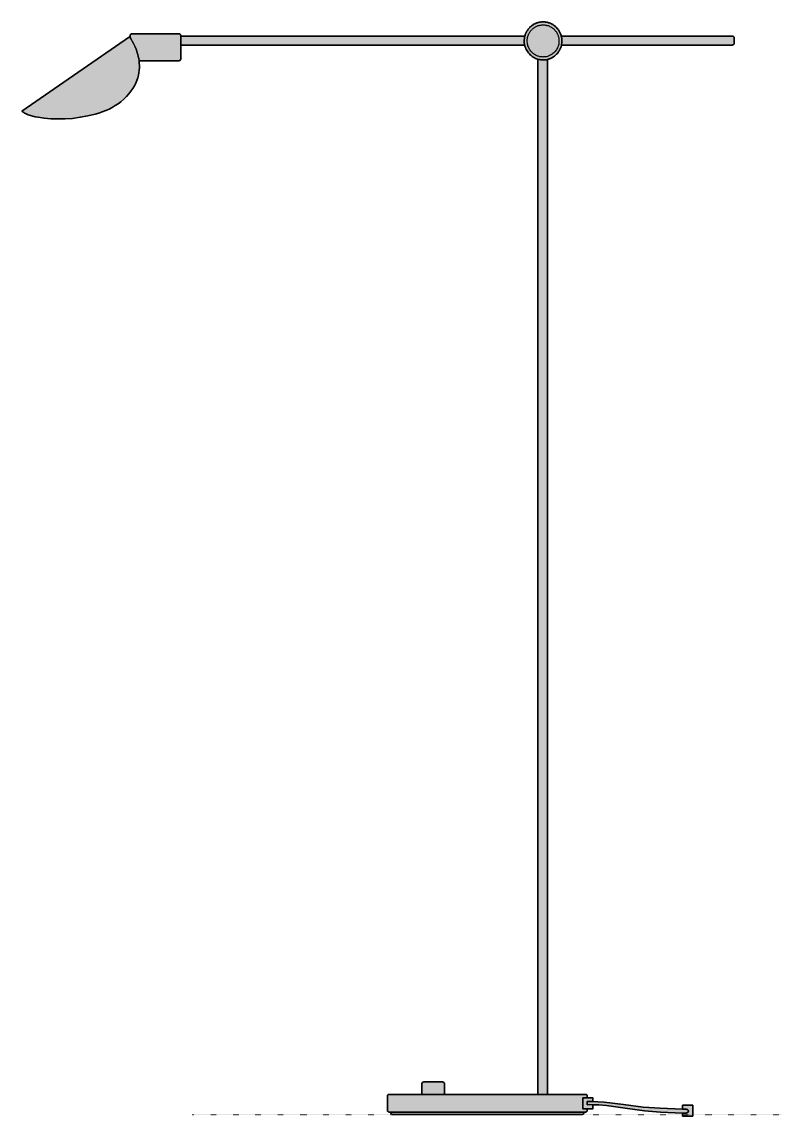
# Model space of a CAD drawing. Header units: millimetres. Extents: x 0 to 2227, y -2 to 1183.
# Drawn here: x 968 to 1792, y -2 to 1183 of the extents above; entities that cross this region are included whole.
import ezdxf

# ---------------------------------------------------------------- set-up
doc = ezdxf.new("R2010")
doc.units = ezdxf.units.MM
doc.linetypes.add('Dots', pattern=[1, 0, -1])
doc.layers.add('Blocks', color=7, linetype='Continuous')
doc.layers.add('Blocks$Fill', color=7, linetype='Continuous', true_color=0xffffff)
for name, color, linetype, lineweight, true_color in [('Blocks$Inner', 7, 'Continuous', 25, 0x007f00), ('Blocks$Outline', 7, 'Continuous', 35, 0xff3f3f), ('Groud', 7, 'Dots', 25, 0x243775)]:
    doc.layers.add(name, color=color, linetype=linetype, lineweight=lineweight, true_color=true_color)

# ---------------------------------------------------------------- blocks, each defined once
blk = doc.blocks.new('MS011 Floor Lamp Side')
at = {"layer": 'Blocks$Fill'}
blk.add_hatch(color=256, dxfattribs=at).paths.add_polyline_path([(530.9, 1.4), (530.9, -1.9), (541.9, -1.9), (541.9, 9.9), (530.9, 9.9), (530.9, 5.7), (506.8, 6.6), (488.2, 8), (466.8, 10.6), (446, 13.1), (439, 13.7), (433.8, 13.9), (433.8, 17.8), (427.7, 17.8), (427.7, 19.7), (427.7, 19.8), (427.7, 19.8), (427.7, 19.9), (427.7, 20), (427.7, 20), (427.7, 20), (427.7, 20), (427.7, 20), (427.7, 20.1), (427.7, 20.1), (427.7, 20.1), (427.7, 20.1), (427.7, 20.1), (427.7, 20.2), (427.6, 20.3), (427.6, 20.3), (427.6, 20.3), (427.6, 20.3), (427.6, 20.3), (427.6, 20.3), (427.6, 20.3), (427.6, 20.3), (427.6, 20.3), (427.6, 20.3), (427.6, 20.3), (427.6, 20.3), (427.6, 20.3), (427.6, 20.3), (427.6, 20.3), (427.6, 20.3), (427.6, 20.3), (427.6, 20.3), (427.6, 20.4), (427.6, 20.4), (427.6, 20.4), (427.6, 20.4), (427.6, 20.4), (427.6, 20.4), (427.6, 20.4), (427.6, 20.4), (427.6, 20.4), (427.6, 20.4), (427.6, 20.4), (427.6, 20.4), (427.6, 20.4), (427.6, 20.4), (427.6, 20.4), (427.6, 20.4), (427.6, 20.5), (427.6, 20.5), (427.6, 20.5), (427.5, 20.6), (427.5, 20.7), (427.4, 20.7), (427.4, 20.8), (427.3, 20.9), (427.3, 21), (427.2, 21), (427.1, 21.1), (427.1, 21.2), (427, 21.3), (426.9, 21.3), (426.8, 21.4), (426.8, 21.4), (426.7, 21.5), (426.6, 21.5), (426.5, 21.6), (426.4, 21.6), (426.3, 21.6), (426.2, 21.7), (426.1, 21.7), (426, 21.7), (425.9, 21.7), (425.8, 21.7), (425.7, 21.7), (384.5, 21.7), (384.5, 1142.7), (385.2, 1142.9), (385.9, 1143.1), (386.6, 1143.3), (387.2, 1143.6), (387.9, 1143.8), (388.6, 1144.1), (389.2, 1144.5), (389.8, 1144.8), (390.4, 1145.2), (391, 1145.6), (392.2, 1146.4), (392.8, 1146.8), (393.3, 1147.3), (394.3, 1148.3), (395.3, 1149.3), (395.7, 1149.9), (396.2, 1150.5), (396.6, 1151), (397, 1151.6), (397.4, 1152.3), (397.7, 1152.9), (398, 1153.5), (398.4, 1154.2), (398.6, 1154.8), (398.9, 1155.5), (399.2, 1156.2), (399.4, 1156.9), (399.6, 1157.6), (399.7, 1158.3), (584.9, 1158.3), (585.1, 1158.3), (585.2, 1158.4), (585.3, 1158.4), (585.4, 1158.4), (585.4, 1158.4), (585.5, 1158.5), (585.6, 1158.5), (585.7, 1158.5), (585.7, 1158.5), (585.8, 1158.6), (585.9, 1158.6), (586, 1158.7), (586.1, 1158.7), (586.1, 1158.8), (586.2, 1158.9), (586.3, 1158.9), (586.3, 1159), (586.4, 1159.1), (586.5, 1159.2), (586.5, 1159.2), (586.6, 1159.3), (586.6, 1159.4), (586.7, 1159.5), (586.7, 1159.6), (586.7, 1159.7), (586.8, 1159.8), (586.8, 1159.9), (586.8, 1160), (586.8, 1160.1), (586.9, 1160.2), (586.9, 1160.3), (586.9, 1160.4), (586.9, 1165.9), (586.9, 1166), (586.9, 1166), (586.9, 1166), (586.9, 1166), (586.9, 1166), (586.9, 1166), (586.9, 1166), (586.9, 1166.1), (586.9, 1166.1), (586.9, 1166.1), (586.9, 1166.1), (586.9, 1166.1), (586.9, 1166.1), (586.9, 1166.1), (586.9, 1166.1), (586.9, 1166.1), (586.9, 1166.1), (586.9, 1166.1), (586.8, 1166.2), (586.8, 1166.3), (586.8, 1166.4), (586.8, 1166.5), (586.8, 1166.6), (586.7, 1166.6), (586.7, 1166.7), (586.7, 1166.8), (586.6, 1166.9), (586.6, 1167), (586.5, 1167.1), (586.5, 1167.1), (586.4, 1167.2), (586.3, 1167.3), (586.3, 1167.3), (586.3, 1167.3), (586.3, 1167.3), (586.3, 1167.3), (586.3, 1167.3), (586.3, 1167.3), (586.3, 1167.3), (586.3, 1167.3), (586.3, 1167.3), (586.3, 1167.3), (586.3, 1167.3), (586.3, 1167.3), (586.3, 1167.3), (586.3, 1167.3), (586.3, 1167.3), (586.3, 1167.3), (586.3, 1167.3), (586.3, 1167.4), (586.2, 1167.4), (586.1, 1167.5), (586.1, 1167.6), (586, 1167.6), (585.9, 1167.7), (585.8, 1167.7), (585.7, 1167.8), (585.6, 1167.8), (585.5, 1167.8), (585.4, 1167.9), (585.4, 1167.9), (585.3, 1167.9), (585.2, 1167.9), (585.1, 1168), (584.9, 1168), (584.8, 1168), (399.5, 1168), (399.3, 1168.8), (399, 1169.6), (398.7, 1170.4), (398.4, 1171.2), (398.1, 1171.9), (397.7, 1172.7), (397.3, 1173.4), (396.8, 1174.1), (396.3, 1174.8), (395.8, 1175.5), (395.3, 1176.1), (394.8, 1176.7), (394.2, 1177.3), (393.6, 1177.9), (393, 1178.5), (392.4, 1179), (391.7, 1179.5), (391, 1180), (390.3, 1180.4), (389.6, 1180.8), (388.9, 1181.2), (388.1, 1181.6), (387.3, 1181.9), (386.5, 1182.2), (385.7, 1182.5), (384.9, 1182.7), (384.1, 1182.9), (383.3, 1183.1), (382.4, 1183.2), (381.5, 1183.3), (380.7, 1183.4), (379.8, 1183.4), (378.9, 1183.4), (378, 1183.3), (377.1, 1183.2), (376.3, 1183.1), (375.4, 1182.9), (374.6, 1182.7), (373.8, 1182.5), (373, 1182.2), (372.2, 1181.9), (371.4, 1181.6), (370.7, 1181.2), (369.9, 1180.8), (369.2, 1180.4), (368.5, 1180), (367.8, 1179.5), (367.2, 1179), (366.5, 1178.5), (365.9, 1177.9), (365.3, 1177.3), (364.8, 1176.7), (364.2, 1176.1), (363.7, 1175.5), (363.2, 1174.8), (362.7, 1174.1), (362.3, 1173.4), (361.9, 1172.7), (361.5, 1171.9), (361.1, 1171.2), (360.8, 1170.4), (360.5, 1169.6), (360.2, 1168.8), (360, 1168), (-12.8, 1168), (-12.8, 1168.5), (-12.8, 1168.6), (-12.9, 1168.7), (-12.9, 1168.8), (-12.9, 1168.9), (-12.9, 1169), (-13, 1169.1), (-13, 1169.2), (-13, 1169.3), (-13.1, 1169.4), (-13.1, 1169.5), (-13.2, 1169.6), (-13.2, 1169.6), (-13.3, 1169.7), (-13.4, 1169.8), (-13.4, 1169.9), (-13.5, 1169.9), (-13.6, 1170), (-13.7, 1170), (-13.7, 1170.1), (-13.8, 1170.2), (-13.9, 1170.2), (-14, 1170.3), (-14.1, 1170.3), (-14.2, 1170.3), (-14.3, 1170.4), (-14.4, 1170.4), (-14.5, 1170.4), (-14.6, 1170.4), (-14.7, 1170.4), (-14.8, 1170.5), (-14.9, 1170.5), (-65.7, 1170.5), (-65.8, 1170.5), (-66, 1170.4), (-66.1, 1170.4), (-66.2, 1170.4), (-66.3, 1170.4), (-66.3, 1170.4), (-66.4, 1170.3), (-66.5, 1170.3), (-66.6, 1170.3), (-66.7, 1170.2), (-66.8, 1170.2), (-66.9, 1170.1), (-67, 1170), (-67, 1170), (-67.1, 1169.9), (-67.2, 1169.9), (-67.2, 1169.8), (-67.3, 1169.7), (-67.4, 1169.6), (-67.4, 1169.6), (-67.5, 1169.5), (-67.5, 1169.4), (-67.6, 1169.3), (-67.6, 1169.2), (-67.6, 1169.1), (-67.7, 1169), (-67.7, 1168.9), (-67.7, 1168.8), (-67.7, 1168.7), (-67.8, 1168.6), (-67.8, 1168.5), (-67.8, 1168.4), (-67.8, 1166), (-68.6, 1167.1), (-185.1, 1086.6), (-184.8, 1086.3), (-184.5, 1086.1), (-184.1, 1085.8), (-183.8, 1085.6), (-183, 1085.1), (-182.2, 1084.6), (-181.3, 1084.1), (-180.4, 1083.7), (-178.3, 1082.8), (-175.9, 1082), (-173.3, 1081.3), (-170.5, 1080.6), (-167.5, 1080), (-160.9, 1079.1), (-153.8, 1078.5), (-146.2, 1078.2), (-138.2, 1078.4), (-130.1, 1078.9), (-121.8, 1080), (-113.6, 1081.5), (-105.6, 1083.4), (-101.7, 1084.6), (-97.9, 1086), (-94.2, 1087.4), (-90.6, 1089), (-87.2, 1090.8), (-83.9, 1092.7), (-80.8, 1094.7), (-77.9, 1096.9), (-74.6, 1099.8), (-71.7, 1102.6), (-69.1, 1105.5), (-66.9, 1108.4), (-64.9, 1111.3), (-63.1, 1114.2), (-61.7, 1117), (-60.5, 1119.9), (-59.5, 1122.7), (-58.8, 1125.5), (-58.2, 1128.3), (-57.9, 1131), (-57.7, 1133.7), (-57.7, 1136.3), (-57.8, 1138.8), (-58.1, 1141.3), (-14.8, 1141.3), (-14.8, 1141.3), (-14.7, 1141.3), (-14.6, 1141.4), (-14.5, 1141.4), (-14.4, 1141.4), (-14.3, 1141.4), (-14.2, 1141.5), (-14.1, 1141.5), (-14, 1141.5), (-13.9, 1141.6), (-13.8, 1141.6), (-13.7, 1141.7), (-13.7, 1141.7), (-13.6, 1141.8), (-13.5, 1141.9), (-13.4, 1141.9), (-13.4, 1142), (-13.3, 1142.1), (-13.2, 1142.2), (-13.2, 1142.2), (-13.1, 1142.3), (-13.1, 1142.4), (-13, 1142.5), (-13, 1142.6), (-13, 1142.7), (-12.9, 1142.8), (-12.9, 1142.9), (-12.9, 1143), (-12.9, 1143.1), (-12.8, 1143.2), (-12.8, 1143.3), (-12.8, 1143.4), (-12.8, 1158.3), (359.8, 1158.3), (360.1, 1157), (360.6, 1155.6), (361.1, 1154.3), (361.7, 1153.1), (362.4, 1151.9), (363.1, 1150.8), (364, 1149.7), (364.9, 1148.6), (365.8, 1147.7), (366.9, 1146.8), (367.9, 1145.9), (369.1, 1145.2), (370.3, 1144.5), (371.5, 1143.9), (372.8, 1143.4), (374.1, 1142.9), (374.1, 21.7), (272.9, 21.7), (272.9, 33.1), (272.8, 33.2), (272.8, 33.3), (272.8, 33.4), (272.8, 33.5), (272.8, 33.6), (272.8, 33.7), (272.7, 33.8), (272.7, 33.8), (272.7, 33.8), (272.7, 33.9), (272.7, 34), (272.6, 34), (272.6, 34.1), (272.5, 34.2), (272.4, 34.3), (272.4, 34.4), (272.3, 34.4), (272.3, 34.5), (272.2, 34.6), (272.1, 34.6), (272, 34.7), (272, 34.8), (271.9, 34.8), (271.8, 34.9), (271.7, 34.9), (271.6, 34.9), (271.5, 35), (271.4, 35), (271.3, 35), (271.2, 35.1), (271.1, 35.1), (271, 35.1), (270.9, 35.1), (270.8, 35.1), (250.4, 35.1), (250.3, 35.1), (250.2, 35.1), (250.1, 35.1), (250, 35.1), (249.9, 35), (249.8, 35), (249.7, 35), (249.6, 34.9), (249.5, 34.9), (249.4, 34.9), (249.3, 34.8), (249.3, 34.8), (249.2, 34.7), (249.1, 34.6), (249, 34.6), (249, 34.5), (248.9, 34.4), (248.8, 34.4), (248.8, 34.3), (248.7, 34.2), (248.7, 34.1), (248.6, 34), (248.6, 34), (248.5, 33.9), (248.5, 33.8), (248.5, 33.7), (248.4, 33.6), (248.4, 33.5), (248.4, 33.4), (248.4, 33.3), (248.4, 33.2), (248.4, 33.1), (248.4, 21.7), (213, 21.7), (212.9, 21.7), (212.8, 21.7), (212.7, 21.7), (212.6, 21.7), (212.5, 21.6), (212.4, 21.6), (212.3, 21.6), (212.2, 21.5), (212.2, 21.5), (212.1, 21.4), (212, 21.4), (211.9, 21.3), (211.8, 21.3), (211.8, 21.2), (211.7, 21.1), (211.6, 21), (211.6, 21), (211.5, 20.9), (211.4, 20.8), (211.4, 20.7), (211.3, 20.7), (211.3, 20.6), (211.2, 20.5), (211.2, 20.4), (211.2, 20.3), (211.2, 20.2), (211.1, 20.1), (211.1, 20), (211.1, 19.9), (211.1, 19.8), (211.1, 19.7), (211.1, 4.6), (211.1, 4.4), (211.1, 4.4), (211.1, 4.3), (211.1, 4.2), (211.1, 4.1), (211.2, 4), (211.2, 4), (211.2, 3.9), (211.2, 3.8), (211.3, 3.7), (211.3, 3.6), (211.4, 3.5), (211.4, 3.4), (211.5, 3.3), (211.6, 3.3), (211.6, 3.2), (211.7, 3.1), (211.8, 3.1), (211.8, 3), (211.9, 2.9), (212, 2.9), (212.1, 2.8), (212.2, 2.8), (212.2, 2.7), (212.3, 2.7), (212.4, 2.6), (212.5, 2.6), (212.6, 2.6), (212.7, 2.6), (212.8, 2.5), (212.9, 2.5), (213, 2.5), (213.1, 2.5), (214.6, 2.5), (214.6, 2), (214.6, 1.9), (214.6, 1.8), (214.6, 1.7), (214.7, 1.7), (214.7, 1.7), (214.7, 1.7), (214.7, 1.7), (214.7, 1.7), (214.7, 1.7), (214.7, 1.7), (214.7, 1.7), (214.7, 1.7), (214.7, 1.7), (214.7, 1.7), (214.7, 1.6), (214.7, 1.6), (214.7, 1.6), (214.7, 1.5), (214.7, 1.4), (214.7, 1.3), (214.8, 1.2), (214.8, 1.2), (214.9, 1.1), (214.9, 1), (215, 0.9), (215, 0.8), (215.1, 0.7), (215.2, 0.7), (215.2, 0.6), (215.3, 0.5), (215.4, 0.5), (215.4, 0.4), (215.5, 0.3), (215.6, 0.3), (215.7, 0.2), (215.8, 0.2), (215.9, 0.2), (216, 0.1), (216, 0.1), (216.1, 0.1), (216.2, 0), (216.3, 0), (216.4, 0), (216.5, 0), (216.7, 0), (422.2, 0), (422.3, 0), (422.4, 0), (422.5, 0), (422.6, 0), (422.7, 0.1), (422.8, 0.1), (422.9, 0.1), (423, 0.2), (423, 0.2), (423.1, 0.2), (423.2, 0.3), (423.3, 0.3), (423.4, 0.4), (423.5, 0.5), (423.5, 0.5), (423.6, 0.6), (423.7, 0.7), (423.7, 0.7), (423.8, 0.8), (423.8, 0.9), (423.9, 1), (423.9, 1.1), (424, 1.2), (424, 1.2), (424.1, 1.3), (424.1, 1.4), (424.1, 1.5), (424.2, 1.6), (424.2, 1.7), (424.2, 1.8), (424.2, 1.9), (424.2, 2), (424.2, 2.5), (425.8, 2.5), (425.9, 2.5), (426, 2.5), (426.1, 2.6), (426.2, 2.6), (426.3, 2.6), (426.4, 2.6), (426.5, 2.7), (426.6, 2.7), (426.7, 2.8), (426.8, 2.8), (426.8, 2.9), (426.9, 2.9), (427, 3), (427.1, 3.1), (427.1, 3.1), (427.2, 3.2), (427.3, 3.3), (427.3, 3.3), (427.4, 3.4), (427.4, 3.5), (427.5, 3.6), (427.5, 3.7), (427.6, 3.8), (427.6, 3.9), (427.6, 4), (427.7, 4), (427.7, 4.1), (427.7, 4.2), (427.7, 4.3), (427.7, 4.4), (427.7, 4.6), (427.7, 6.1), (433.8, 6.1), (433.8, 10.5), (440.1, 10.2), (448.4, 9.5), (471.1, 6.5), (489.7, 4), (506.9, 2.5)], flags=0)
at = {"layer": 'Blocks$Inner'}
for points in [[(399.7, 1158.3), (399.9, 1159.4), (400.1, 1160.5), (400.2, 1161.6), (400.2, 1162.8), (400.2, 1163.4), (400.2, 1164.1), (400, 1165.4), (399.8, 1166.7), (399.5, 1168), (399.3, 1168.8), (399, 1169.6), (398.7, 1170.4), (398.4, 1171.2), (398.1, 1171.9), (397.7, 1172.7), (397.3, 1173.4), (396.8, 1174.1), (396.3, 1174.8), (395.8, 1175.5), (395.3, 1176.1), (394.8, 1176.7), (394.2, 1177.3), (393.6, 1177.9), (393, 1178.5), (392.4, 1179), (391.7, 1179.5), (391, 1180), (390.3, 1180.4), (389.6, 1180.8), (388.9, 1181.2), (388.1, 1181.6), (387.3, 1181.9), (386.5, 1182.2), (385.7, 1182.5), (384.9, 1182.7), (384.1, 1182.9), (383.3, 1183.1), (382.4, 1183.2), (381.5, 1183.3), (380.7, 1183.4), (379.8, 1183.4), (378.9, 1183.4), (378, 1183.3), (377.1, 1183.2), (376.3, 1183.1), (375.4, 1182.9), (374.6, 1182.7), (373.8, 1182.5), (373, 1182.2), (372.2, 1181.9), (371.4, 1181.6), (370.7, 1181.2), (369.9, 1180.8), (369.2, 1180.4), (368.5, 1180), (367.8, 1179.5), (367.2, 1179), (366.5, 1178.5), (365.9, 1177.9), (365.3, 1177.3), (364.8, 1176.7), (364.2, 1176.1), (363.7, 1175.5), (363.2, 1174.8), (362.7, 1174.1), (362.3, 1173.4), (361.9, 1172.7), (361.5, 1171.9), (361.1, 1171.2), (360.8, 1170.4), (360.5, 1169.6), (360.2, 1168.8), (360, 1168), (359.7, 1166.7), (359.5, 1165.4), (359.4, 1164.1), (359.3, 1162.8), (359.3, 1161.6), (359.4, 1160.5), (359.6, 1159.4), (359.8, 1158.3), (360.1, 1157), (360.6, 1155.6), (361.1, 1154.3), (361.7, 1153.1), (362.4, 1151.9), (363.1, 1150.8), (364, 1149.7), (364.9, 1148.6), (365.8, 1147.7), (366.9, 1146.8), (367.9, 1145.9), (369.1, 1145.2), (370.3, 1144.5), (371.5, 1143.9), (372.8, 1143.4), (374.1, 1142.9), (375.5, 1142.6), (376.2, 1142.5), (376.9, 1142.3), (377.6, 1142.2), (378.3, 1142.2), (379, 1142.1), (379.8, 1142.1), (381, 1142.2), (382.2, 1142.3), (383.3, 1142.4), (384.5, 1142.7), (385.2, 1142.9), (385.9, 1143.1), (386.6, 1143.3), (387.2, 1143.6), (387.9, 1143.8), (388.6, 1144.1), (389.2, 1144.5), (389.8, 1144.8), (390.4, 1145.2), (391, 1145.6), (392.2, 1146.4), (392.8, 1146.8), (393.3, 1147.3), (394.3, 1148.3), (395.3, 1149.3), (395.7, 1149.9), (396.2, 1150.5), (396.6, 1151), (397, 1151.6), (397.4, 1152.3), (397.7, 1152.9), (398, 1153.5), (398.4, 1154.2), (398.6, 1154.8), (398.9, 1155.5), (399.2, 1156.2), (399.4, 1156.9), (399.6, 1157.6)], [(396.2, 1168), (396.4, 1167.3), (396.6, 1166.7), (396.7, 1166.1), (396.8, 1165.4), (396.9, 1164.8), (397, 1164.1), (397, 1163.4), (397, 1162.8), (397, 1161.6), (396.9, 1160.5), (396.7, 1159.4), (396.4, 1158.3), (396.1, 1157.2), (395.7, 1156.2), (395.3, 1155.1), (394.7, 1154.1), (394.2, 1153.2), (393.5, 1152.3), (392.8, 1151.4), (392.1, 1150.6), (391.3, 1149.8), (390.4, 1149.1), (389.5, 1148.4), (388.6, 1147.8), (387.6, 1147.3), (386.6, 1146.8), (385.5, 1146.4), (384.5, 1146), (383.3, 1145.7), (382.2, 1145.5), (381.6, 1145.4), (381, 1145.4), (380.4, 1145.4), (379.8, 1145.3), (379, 1145.4), (378.3, 1145.4), (377.6, 1145.5), (376.9, 1145.6), (376.2, 1145.7), (375.5, 1145.9), (374.8, 1146.1), (374.1, 1146.3), (373.1, 1146.7), (372.1, 1147.1), (371.2, 1147.6), (370.3, 1148.2), (369.5, 1148.8), (368.6, 1149.5), (367.9, 1150.2), (367.1, 1150.9), (366.4, 1151.7), (365.8, 1152.6), (365.2, 1153.4), (364.7, 1154.4), (364.2, 1155.3), (363.8, 1156.3), (363.4, 1157.3), (363.1, 1158.3), (362.8, 1159.4), (362.7, 1160.5), (362.5, 1161.6), (362.5, 1162.2), (362.5, 1162.8), (362.5, 1163.4), (362.6, 1164.1), (362.6, 1164.8), (362.7, 1165.4), (362.8, 1166.1), (363, 1166.7), (363.1, 1167.3), (363.3, 1168), (363.5, 1168.6), (363.8, 1169.3), (364, 1169.9), (364.3, 1170.5), (364.6, 1171.1), (365, 1171.7), (365.3, 1172.3), (365.7, 1172.9), (366.1, 1173.4), (366.5, 1173.9), (367, 1174.4), (367.4, 1174.9), (367.9, 1175.4), (368.4, 1175.9), (368.9, 1176.3), (369.5, 1176.7), (370, 1177.1), (370.6, 1177.5), (371.1, 1177.8), (371.7, 1178.2), (372.3, 1178.5), (373, 1178.8), (373.6, 1179), (374.2, 1179.3), (374.9, 1179.5), (375.6, 1179.6), (376.2, 1179.8), (376.9, 1179.9), (377.6, 1180), (378.3, 1180.1), (379, 1180.1), (379.8, 1180.2), (380.5, 1180.1), (381.2, 1180.1), (381.9, 1180), (382.6, 1179.9), (383.3, 1179.8), (384, 1179.6), (384.6, 1179.5), (385.3, 1179.3), (385.9, 1179), (386.6, 1178.8), (387.2, 1178.5), (387.8, 1178.2), (388.4, 1177.8), (389, 1177.5), (389.5, 1177.1), (390.1, 1176.7), (390.6, 1176.3), (391.1, 1175.9), (391.6, 1175.4), (392.1, 1174.9), (392.6, 1174.4), (393, 1173.9), (393.4, 1173.4), (393.8, 1172.9), (394.2, 1172.3), (394.6, 1171.7), (394.9, 1171.1), (395.2, 1170.5), (395.5, 1169.9), (395.8, 1169.3), (396, 1168.6), (396.2, 1168), (396.4, 1167.3), (396.6, 1166.7), (396.7, 1166.1), (396.8, 1165.4), (396.9, 1164.8), (397, 1164.1), (397, 1163.4), (397, 1162.8), (397, 1162.2), (397, 1161.6), (396.9, 1160.5), (396.7, 1159.4), (396.4, 1158.3), (396.1, 1157.2), (395.7, 1156.2), (395.3, 1155.1), (394.7, 1154.1), (394.2, 1153.2), (393.5, 1152.3), (392.8, 1151.4), (392.1, 1150.6), (391.3, 1149.8), (390.4, 1149.1), (389.5, 1148.4), (388.6, 1147.8), (387.6, 1147.3), (386.6, 1146.8), (385.5, 1146.4), (384.5, 1146), (383.3, 1145.7), (382.7, 1145.6), (382.2, 1145.5), (381.6, 1145.4), (381, 1145.4), (380.4, 1145.4), (379.8, 1145.3), (379, 1145.4), (378.3, 1145.4), (377.6, 1145.5), (376.9, 1145.6), (376.2, 1145.7), (375.5, 1145.9), (374.8, 1146.1), (374.1, 1146.3), (373.1, 1146.7), (372.1, 1147.1), (371.2, 1147.6), (370.3, 1148.2), (369.5, 1148.8), (368.6, 1149.5), (367.9, 1150.2), (367.1, 1150.9), (366.4, 1151.7), (365.8, 1152.6), (365.2, 1153.4), (364.7, 1154.4), (364.2, 1155.3), (363.8, 1156.3), (363.4, 1157.3), (363.1, 1158.3), (362.8, 1159.4), (362.7, 1160.5), (362.5, 1161.6), (362.5, 1162.2), (362.5, 1162.8), (362.5, 1163.4), (362.6, 1164.1), (362.6, 1164.8), (362.7, 1165.4), (362.8, 1166.1), (363, 1166.7), (363.1, 1167.3), (363.3, 1168), (363.5, 1168.6), (363.8, 1169.3), (364, 1169.9), (364.3, 1170.5), (364.6, 1171.1), (365, 1171.7), (365.3, 1172.3), (365.7, 1172.9), (366.1, 1173.4), (366.5, 1173.9), (367, 1174.4), (367.4, 1174.9), (367.9, 1175.4), (368.4, 1175.9), (368.9, 1176.3), (369.5, 1176.7), (370, 1177.1), (370.6, 1177.5), (371.1, 1177.8), (371.7, 1178.2), (372.3, 1178.5), (373, 1178.8), (373.6, 1179), (374.2, 1179.3), (374.9, 1179.5), (375.6, 1179.6), (376.2, 1179.8), (376.9, 1179.9), (377.6, 1180), (378.3, 1180.1), (379, 1180.1), (379.8, 1180.2), (380.5, 1180.1), (381.2, 1180.1), (381.9, 1180), (382.6, 1179.9), (383.3, 1179.8), (384, 1179.6), (384.6, 1179.5), (385.3, 1179.3), (385.9, 1179), (386.6, 1178.8), (387.2, 1178.5), (387.8, 1178.2), (388.4, 1177.8), (389, 1177.5), (389.5, 1177.1), (390.1, 1176.7), (390.6, 1176.3), (391.1, 1175.9), (391.6, 1175.4), (392.1, 1174.9), (392.6, 1174.4), (393, 1173.9), (393.4, 1173.4), (393.8, 1172.9), (394.2, 1172.3), (394.6, 1171.7), (394.9, 1171.1), (395.2, 1170.5), (395.5, 1169.9), (395.8, 1169.3), (396, 1168.6)], [(-58.1, 1141.3), (-58.4, 1143.6), (-58.9, 1145.8), (-59.4, 1147.9), (-60, 1149.9), (-60.6, 1151.8), (-61.3, 1153.7), (-62.7, 1157.1), (-64.2, 1160), (-65.6, 1162.6), (-66.8, 1164.6), (-67.8, 1166), (-68.6, 1167.1), (-185.1, 1086.6), (-184.8, 1086.3), (-184.5, 1086.1), (-184.1, 1085.8), (-183.8, 1085.6), (-183, 1085.1), (-182.2, 1084.6), (-181.3, 1084.1), (-180.4, 1083.7), (-178.3, 1082.8), (-175.9, 1082), (-173.3, 1081.3), (-170.5, 1080.6), (-167.5, 1080), (-160.9, 1079.1), (-153.8, 1078.5), (-146.2, 1078.2), (-138.2, 1078.4), (-130.1, 1078.9), (-121.8, 1080), (-113.6, 1081.5), (-105.6, 1083.4), (-101.7, 1084.6), (-97.9, 1086), (-94.2, 1087.4), (-90.6, 1089), (-87.2, 1090.8), (-83.9, 1092.7), (-80.8, 1094.7), (-77.9, 1096.9), (-74.6, 1099.8), (-71.7, 1102.6), (-69.1, 1105.5), (-66.9, 1108.4), (-64.9, 1111.3), (-63.1, 1114.2), (-61.7, 1117), (-60.5, 1119.9), (-59.5, 1122.7), (-58.8, 1125.5), (-58.2, 1128.3), (-57.9, 1131), (-57.7, 1133.7), (-57.7, 1136.3), (-57.8, 1138.8)], [(-12.8, 1158.3), (-12.8, 1168), (-12.8, 1168.4), (-12.8, 1168.5), (-12.8, 1168.6), (-12.9, 1168.7), (-12.9, 1168.8), (-12.9, 1168.9), (-12.9, 1169), (-13, 1169.1), (-13, 1169.2), (-13, 1169.3), (-13.1, 1169.4), (-13.1, 1169.5), (-13.2, 1169.6), (-13.2, 1169.6), (-13.3, 1169.7), (-13.4, 1169.8), (-13.4, 1169.9), (-13.5, 1169.9), (-13.6, 1170), (-13.7, 1170), (-13.7, 1170.1), (-13.8, 1170.2), (-13.9, 1170.2), (-14, 1170.3), (-14.1, 1170.3), (-14.2, 1170.3), (-14.3, 1170.4), (-14.4, 1170.4), (-14.5, 1170.4), (-14.6, 1170.4), (-14.7, 1170.4), (-14.8, 1170.5), (-14.9, 1170.5), (-65.7, 1170.5), (-65.8, 1170.5), (-66, 1170.4), (-66.1, 1170.4), (-66.2, 1170.4), (-66.3, 1170.4), (-66.3, 1170.4), (-66.4, 1170.3), (-66.5, 1170.3), (-66.6, 1170.3), (-66.7, 1170.2), (-66.8, 1170.2), (-66.9, 1170.1), (-67, 1170), (-67, 1170), (-67.1, 1169.9), (-67.2, 1169.9), (-67.2, 1169.8), (-67.3, 1169.7), (-67.4, 1169.6), (-67.4, 1169.6), (-67.5, 1169.5), (-67.5, 1169.4), (-67.6, 1169.3), (-67.6, 1169.2), (-67.6, 1169.1), (-67.7, 1169), (-67.7, 1168.9), (-67.7, 1168.8), (-67.7, 1168.7), (-67.8, 1168.6), (-67.8, 1168.5), (-67.8, 1168.4), (-67.8, 1166), (-66.8, 1164.6), (-65.6, 1162.6), (-64.2, 1160), (-62.7, 1157.1), (-61.3, 1153.7), (-60.6, 1151.8), (-60, 1149.9), (-59.4, 1147.9), (-58.9, 1145.8), (-58.4, 1143.6), (-58.1, 1141.3), (-14.9, 1141.3), (-14.8, 1141.3), (-14.8, 1141.3), (-14.7, 1141.3), (-14.6, 1141.4), (-14.5, 1141.4), (-14.4, 1141.4), (-14.3, 1141.4), (-14.2, 1141.5), (-14.1, 1141.5), (-14, 1141.5), (-13.9, 1141.6), (-13.8, 1141.6), (-13.7, 1141.7), (-13.7, 1141.7), (-13.6, 1141.8), (-13.5, 1141.9), (-13.4, 1141.9), (-13.4, 1142), (-13.3, 1142.1), (-13.2, 1142.2), (-13.2, 1142.2), (-13.1, 1142.3), (-13.1, 1142.4), (-13, 1142.5), (-13, 1142.6), (-13, 1142.7), (-12.9, 1142.8), (-12.9, 1142.9), (-12.9, 1143), (-12.9, 1143.1), (-12.8, 1143.2), (-12.8, 1143.3), (-12.8, 1143.4)], [(360, 1168), (-12.8, 1168), (-12.8, 1158.3), (359.8, 1158.3), (359.6, 1159.4), (359.4, 1160.5), (359.3, 1161.6), (359.3, 1162.8), (359.4, 1164.1), (359.5, 1165.4), (359.7, 1166.7)], [(584.8, 1168), (399.5, 1168), (399.8, 1166.7), (400, 1165.4), (400.2, 1164.1), (400.2, 1162.8), (400.2, 1161.6), (400.1, 1160.5), (399.9, 1159.4), (399.7, 1158.3), (584.8, 1158.3), (584.9, 1158.3), (585.1, 1158.3), (585.2, 1158.4), (585.3, 1158.4), (585.4, 1158.4), (585.4, 1158.4), (585.5, 1158.5), (585.6, 1158.5), (585.7, 1158.5), (585.7, 1158.5), (585.8, 1158.6), (585.9, 1158.6), (586, 1158.7), (586.1, 1158.7), (586.1, 1158.8), (586.2, 1158.9), (586.3, 1158.9), (586.3, 1159), (586.4, 1159.1), (586.5, 1159.2), (586.5, 1159.2), (586.6, 1159.3), (586.6, 1159.4), (586.7, 1159.5), (586.7, 1159.6), (586.7, 1159.7), (586.8, 1159.8), (586.8, 1159.9), (586.8, 1160), (586.8, 1160.1), (586.9, 1160.2), (586.9, 1160.3), (586.9, 1160.4), (586.9, 1165.9), (586.9, 1166), (586.9, 1166), (586.9, 1166), (586.9, 1166), (586.9, 1166), (586.9, 1166), (586.9, 1166), (586.9, 1166.1), (586.9, 1166.1), (586.9, 1166.1), (586.9, 1166.1), (586.9, 1166.1), (586.9, 1166.1), (586.9, 1166.1), (586.9, 1166.1), (586.9, 1166.1), (586.9, 1166.1), (586.9, 1166.1), (586.8, 1166.2), (586.8, 1166.3), (586.8, 1166.4), (586.8, 1166.5), (586.8, 1166.6), (586.7, 1166.6), (586.7, 1166.7), (586.7, 1166.8), (586.6, 1166.9), (586.6, 1167), (586.5, 1167.1), (586.5, 1167.1), (586.4, 1167.2), (586.3, 1167.3), (586.3, 1167.3), (586.3, 1167.3), (586.3, 1167.3), (586.3, 1167.3), (586.3, 1167.3), (586.3, 1167.3), (586.3, 1167.3), (586.3, 1167.3), (586.3, 1167.3), (586.3, 1167.3), (586.3, 1167.3), (586.3, 1167.3), (586.3, 1167.3), (586.3, 1167.3), (586.3, 1167.3), (586.3, 1167.3), (586.3, 1167.3), (586.3, 1167.4), (586.2, 1167.4), (586.1, 1167.5), (586.1, 1167.6), (586, 1167.6), (585.9, 1167.7), (585.8, 1167.7), (585.7, 1167.8), (585.6, 1167.8), (585.5, 1167.8), (585.4, 1167.9), (585.4, 1167.9), (585.3, 1167.9), (585.2, 1167.9), (585.1, 1168), (584.9, 1168)], [(374.1, 1142.9), (374.1, 21.7), (384.5, 21.7), (384.5, 1142.7), (383.3, 1142.4), (382.2, 1142.3), (381, 1142.2), (379.8, 1142.1), (379, 1142.1), (378.3, 1142.2), (377.6, 1142.2), (376.9, 1142.3), (376.2, 1142.5), (375.5, 1142.6)], [(272.9, 33.1), (272.8, 33.2), (272.8, 33.3), (272.8, 33.4), (272.8, 33.5), (272.8, 33.6), (272.8, 33.7), (272.7, 33.8), (272.7, 33.8), (272.7, 33.8), (272.7, 33.9), (272.7, 34), (272.6, 34), (272.6, 34.1), (272.5, 34.2), (272.4, 34.3), (272.4, 34.4), (272.3, 34.4), (272.3, 34.5), (272.2, 34.6), (272.1, 34.6), (272, 34.7), (272, 34.8), (271.9, 34.8), (271.8, 34.9), (271.7, 34.9), (271.6, 34.9), (271.5, 35), (271.4, 35), (271.3, 35), (271.2, 35.1), (271.1, 35.1), (271, 35.1), (270.9, 35.1), (270.8, 35.1), (250.4, 35.1), (250.3, 35.1), (250.2, 35.1), (250.1, 35.1), (250, 35.1), (249.9, 35), (249.8, 35), (249.7, 35), (249.6, 34.9), (249.5, 34.9), (249.4, 34.9), (249.3, 34.8), (249.3, 34.8), (249.2, 34.7), (249.1, 34.6), (249, 34.6), (249, 34.5), (248.9, 34.4), (248.8, 34.4), (248.8, 34.3), (248.7, 34.2), (248.7, 34.1), (248.6, 34), (248.6, 34), (248.5, 33.9), (248.5, 33.8), (248.5, 33.7), (248.4, 33.6), (248.4, 33.5), (248.4, 33.4), (248.4, 33.3), (248.4, 33.2), (248.4, 33.1), (248.4, 21.7), (272.9, 21.7)], [(384.5, 21.7), (374.1, 21.7), (272.9, 21.7), (248.4, 21.7), (213.1, 21.7), (213, 21.7), (212.9, 21.7), (212.8, 21.7), (212.7, 21.7), (212.6, 21.7), (212.5, 21.6), (212.4, 21.6), (212.3, 21.6), (212.2, 21.5), (212.2, 21.5), (212.1, 21.4), (212, 21.4), (211.9, 21.3), (211.8, 21.3), (211.8, 21.2), (211.7, 21.1), (211.6, 21), (211.6, 21), (211.5, 20.9), (211.4, 20.8), (211.4, 20.7), (211.3, 20.7), (211.3, 20.6), (211.2, 20.5), (211.2, 20.4), (211.2, 20.3), (211.2, 20.2), (211.1, 20.1), (211.1, 20), (211.1, 19.9), (211.1, 19.8), (211.1, 19.7), (211.1, 4.6), (211.1, 4.4), (211.1, 4.4), (211.1, 4.3), (211.1, 4.2), (211.1, 4.1), (211.2, 4), (211.2, 4), (211.2, 3.9), (211.2, 3.8), (211.3, 3.7), (211.3, 3.6), (211.4, 3.5), (211.4, 3.4), (211.5, 3.3), (211.6, 3.3), (211.6, 3.2), (211.7, 3.1), (211.8, 3.1), (211.8, 3), (211.9, 2.9), (212, 2.9), (212.1, 2.8), (212.2, 2.8), (212.2, 2.7), (212.3, 2.7), (212.4, 2.6), (212.5, 2.6), (212.6, 2.6), (212.7, 2.6), (212.8, 2.5), (212.9, 2.5), (213, 2.5), (213.1, 2.5), (214.6, 2.5), (424.2, 2.5), (425.7, 2.5), (425.8, 2.5), (425.9, 2.5), (426, 2.5), (426.1, 2.6), (426.2, 2.6), (426.3, 2.6), (426.4, 2.6), (426.5, 2.7), (426.6, 2.7), (426.7, 2.8), (426.8, 2.8), (426.8, 2.9), (426.9, 2.9), (427, 3), (427.1, 3.1), (427.1, 3.1), (427.2, 3.2), (427.3, 3.3), (427.3, 3.3), (427.4, 3.4), (427.4, 3.5), (427.5, 3.6), (427.5, 3.7), (427.6, 3.8), (427.6, 3.9), (427.6, 4), (427.7, 4), (427.7, 4.1), (427.7, 4.2), (427.7, 4.3), (427.7, 4.4), (427.7, 4.6), (427.7, 6.1), (424.2, 6.1), (422.8, 6.1), (422.8, 17.8), (424.1, 17.8), (427.7, 17.8), (427.7, 19.7), (427.7, 19.7), (427.7, 19.8), (427.7, 19.8), (427.7, 19.9), (427.7, 20), (427.7, 20), (427.7, 20), (427.7, 20.1), (427.7, 20.1), (427.7, 20.1), (427.7, 20.1), (427.7, 20.1), (427.7, 20.2), (427.6, 20.3), (427.6, 20.3), (427.6, 20.3), (427.6, 20.3), (427.6, 20.3), (427.6, 20.3), (427.6, 20.3), (427.6, 20.3), (427.6, 20.3), (427.6, 20.3), (427.6, 20.4), (427.6, 20.4), (427.6, 20.4), (427.6, 20.4), (427.6, 20.4), (427.6, 20.4), (427.6, 20.4), (427.6, 20.4), (427.6, 20.4), (427.6, 20.5), (427.6, 20.5), (427.5, 20.6), (427.5, 20.7), (427.4, 20.7), (427.4, 20.8), (427.3, 20.9), (427.3, 21), (427.2, 21), (427.1, 21.1), (427.1, 21.2), (427, 21.3), (426.9, 21.3), (426.8, 21.4), (426.8, 21.4), (426.7, 21.5), (426.6, 21.5), (426.5, 21.6), (426.4, 21.6), (426.3, 21.6), (426.2, 21.7), (426.1, 21.7), (426, 21.7), (425.9, 21.7), (425.8, 21.7), (425.7, 21.7)], [(427.7, 10.5), (427.7, 13.8), (428.7, 13.9), (430, 13.9), (433.8, 13.9), (433.8, 17.8), (427.7, 17.8), (424.1, 17.8), (422.8, 17.8), (422.8, 6.1), (424.2, 6.1), (427.7, 6.1), (433.8, 6.1), (433.8, 10.5), (430.2, 10.6)], [(433.8, 13.9), (430, 13.9), (428.7, 13.9), (427.7, 13.8), (427.7, 10.5), (430.2, 10.6), (433.8, 10.5), (440.1, 10.2), (448.4, 9.5), (471.1, 6.5), (489.7, 4), (506.9, 2.5), (530.9, 1.4), (534.2, 1.4), (534.6, 1.5), (534.8, 1.5), (534.9, 1.5), (535.1, 1.5), (535.2, 1.6), (535.4, 1.6), (535.5, 1.6), (535.7, 1.7), (535.8, 1.7), (535.9, 1.8), (536, 1.9), (536.1, 1.9), (536.3, 2), (536.4, 2.1), (536.5, 2.1), (536.6, 2.2), (536.6, 2.3), (536.7, 2.3), (536.7, 2.4), (536.8, 2.5), (536.9, 2.5), (536.9, 2.6), (536.9, 2.6), (537, 2.7), (537, 2.8), (537, 2.8), (537.1, 2.9), (537.1, 2.9), (537.1, 3), (537.1, 3), (537.1, 3.1), (537.2, 3.1), (537.2, 3.2), (537.2, 3.3), (537.2, 3.3), (537.2, 3.4), (537.2, 3.4), (537.2, 3.5), (537.2, 3.5), (537.2, 3.6), (537.2, 3.6), (537.2, 3.6), (537.2, 3.6), (537.2, 3.6), (537.2, 3.6), (537.2, 3.6), (537.2, 3.7), (537.2, 3.8), (537.2, 3.8), (537.2, 3.9), (537.2, 3.9), (537.2, 4), (537.2, 4), (537.2, 4), (537.1, 4.1), (537.1, 4.1), (537.1, 4.2), (537.1, 4.3), (537, 4.3), (537, 4.4), (537, 4.4), (536.9, 4.4), (536.9, 4.5), (536.8, 4.6), (536.7, 4.7), (536.6, 4.8), (536.5, 4.9), (536.4, 4.9), (536.3, 5), (536.2, 5.1), (536.1, 5.2), (535.9, 5.2), (535.8, 5.3), (535.6, 5.3), (535.5, 5.4), (535.3, 5.4), (535.1, 5.5), (534.8, 5.6), (534.3, 5.6), (533.9, 5.7), (533.4, 5.7), (530.9, 5.7), (506.8, 6.6), (488.2, 8), (466.8, 10.6), (446, 13.1), (439, 13.7)], [(214.6, 2), (214.6, 1.9), (214.6, 1.8), (214.6, 1.7), (214.7, 1.7), (214.7, 1.7), (214.7, 1.7), (214.7, 1.7), (214.7, 1.7), (214.7, 1.7), (214.7, 1.7), (214.7, 1.7), (214.7, 1.7), (214.7, 1.7), (214.7, 1.7), (214.7, 1.7), (214.7, 1.7), (214.7, 1.6), (214.7, 1.6), (214.7, 1.6), (214.7, 1.6), (214.7, 1.6), (214.7, 1.5), (214.7, 1.4), (214.7, 1.3), (214.8, 1.2), (214.8, 1.2), (214.9, 1.1), (214.9, 1), (215, 0.9), (215, 0.8), (215.1, 0.7), (215.2, 0.7), (215.2, 0.6), (215.3, 0.5), (215.4, 0.5), (215.4, 0.4), (215.5, 0.3), (215.6, 0.3), (215.7, 0.2), (215.8, 0.2), (215.9, 0.2), (216, 0.1), (216, 0.1), (216.1, 0.1), (216.2, 0), (216.3, 0), (216.4, 0), (216.5, 0), (216.7, 0), (422.2, 0), (422.3, 0), (422.4, 0), (422.5, 0), (422.6, 0), (422.7, 0.1), (422.8, 0.1), (422.9, 0.1), (423, 0.2), (423, 0.2), (423.1, 0.2), (423.2, 0.3), (423.3, 0.3), (423.4, 0.4), (423.5, 0.5), (423.5, 0.5), (423.6, 0.6), (423.7, 0.7), (423.7, 0.7), (423.8, 0.8), (423.8, 0.9), (423.9, 1), (423.9, 1.1), (424, 1.2), (424, 1.2), (424.1, 1.3), (424.1, 1.4), (424.1, 1.5), (424.2, 1.6), (424.2, 1.7), (424.2, 1.8), (424.2, 1.9), (424.2, 2), (424.2, 2.5), (214.6, 2.5)], [(534.2, 1.4), (530.9, 1.4), (530.9, -1.9), (541.9, -1.9), (541.9, 9.9), (530.9, 9.9), (530.9, 5.7), (533.4, 5.7), (533.9, 5.7), (534.3, 5.6), (534.8, 5.6), (535.1, 5.5), (535.3, 5.4), (535.5, 5.4), (535.6, 5.3), (535.8, 5.3), (535.9, 5.2), (536.1, 5.2), (536.2, 5.1), (536.3, 5), (536.4, 5), (536.4, 4.9), (536.5, 4.9), (536.6, 4.8), (536.7, 4.7), (536.8, 4.6), (536.8, 4.6), (536.9, 4.5), (536.9, 4.5), (536.9, 4.4), (537, 4.4), (537, 4.4), (537, 4.3), (537.1, 4.3), (537.1, 4.2), (537.1, 4.2), (537.1, 4.1), (537.2, 4), (537.2, 4), (537.2, 3.9), (537.2, 3.9), (537.2, 3.8), (537.2, 3.8), (537.2, 3.8), (537.2, 3.8), (537.2, 3.8), (537.2, 3.8), (537.2, 3.8), (537.2, 3.8), (537.2, 3.8), (537.2, 3.8), (537.2, 3.7), (537.2, 3.7), (537.2, 3.7), (537.2, 3.6), (537.2, 3.5), (537.2, 3.5), (537.2, 3.4), (537.2, 3.3), (537.2, 3.3), (537.2, 3.3), (537.2, 3.3), (537.2, 3.3), (537.2, 3.3), (537.2, 3.2), (537.2, 3.2), (537.2, 3.1), (537.1, 3), (537.1, 2.9), (537, 2.8), (537, 2.8), (537, 2.7), (536.9, 2.6), (536.9, 2.5), (536.8, 2.5), (536.7, 2.4), (536.6, 2.3), (536.6, 2.2), (536.5, 2.1), (536.4, 2.1), (536.3, 2), (536.1, 1.9), (536, 1.9), (535.9, 1.8), (535.8, 1.7), (535.7, 1.7), (535.5, 1.6), (535.4, 1.6), (535.2, 1.6), (535.1, 1.5), (534.9, 1.5), (534.8, 1.5), (534.6, 1.5)]]:
    blk.add_lwpolyline(points, close=True, dxfattribs=at)
at = {"layer": 'Blocks$Outline'}
for points in [[(399.5, 1168), (399.3, 1168.8), (399, 1169.6), (398.7, 1170.4), (398.4, 1171.2), (398.1, 1171.9), (397.7, 1172.7), (397.3, 1173.4), (396.8, 1174.1), (396.3, 1174.8), (395.8, 1175.5), (395.3, 1176.1), (394.8, 1176.7), (394.2, 1177.3), (393.6, 1177.9), (393, 1178.5), (392.4, 1179), (391.7, 1179.5), (391, 1180), (390.3, 1180.4), (389.6, 1180.8), (388.9, 1181.2), (388.1, 1181.6), (387.3, 1181.9), (386.5, 1182.2), (385.7, 1182.5), (384.9, 1182.7), (384.1, 1182.9), (383.3, 1183.1), (382.4, 1183.2), (381.5, 1183.3), (380.7, 1183.4), (379.8, 1183.4), (378.9, 1183.4), (378, 1183.3), (377.1, 1183.2), (376.3, 1183.1), (375.4, 1182.9), (374.6, 1182.7), (373.8, 1182.5), (373, 1182.2), (372.2, 1181.9), (371.4, 1181.6), (370.7, 1181.2), (369.9, 1180.8), (369.2, 1180.4), (368.5, 1180), (367.8, 1179.5), (367.2, 1179), (366.5, 1178.5), (365.9, 1177.9), (365.3, 1177.3), (364.8, 1176.7), (364.2, 1176.1), (363.7, 1175.5), (363.2, 1174.8), (362.7, 1174.1), (362.3, 1173.4), (361.9, 1172.7), (361.5, 1171.9), (361.1, 1171.2), (360.8, 1170.4), (360.5, 1169.6), (360.2, 1168.8), (360, 1168)], [(-67.8, 1166), (-68.6, 1167.1), (-185.1, 1086.6), (-184.8, 1086.3), (-184.5, 1086.1), (-184.1, 1085.8), (-183.8, 1085.6), (-183, 1085.1), (-182.2, 1084.6), (-181.3, 1084.1), (-180.4, 1083.7), (-178.3, 1082.8), (-175.9, 1082), (-173.3, 1081.3), (-170.5, 1080.6), (-167.5, 1080), (-160.9, 1079.1), (-153.8, 1078.5), (-146.2, 1078.2), (-138.2, 1078.4), (-130.1, 1078.9), (-121.8, 1080), (-113.6, 1081.5), (-105.6, 1083.4), (-101.7, 1084.6), (-97.9, 1086), (-94.2, 1087.4), (-90.6, 1089), (-87.2, 1090.8), (-83.9, 1092.7), (-80.8, 1094.7), (-77.9, 1096.9), (-74.6, 1099.8), (-71.7, 1102.6), (-69.1, 1105.5), (-66.9, 1108.4), (-64.9, 1111.3), (-63.1, 1114.2), (-61.7, 1117), (-60.5, 1119.9), (-59.5, 1122.7), (-58.8, 1125.5), (-58.2, 1128.3), (-57.9, 1131), (-57.7, 1133.7), (-57.7, 1136.3), (-57.8, 1138.8), (-58.1, 1141.3)], [(-12.8, 1168), (-12.8, 1168.4), (-12.8, 1168.5), (-12.8, 1168.6), (-12.9, 1168.7), (-12.9, 1168.8), (-12.9, 1168.9), (-12.9, 1169), (-13, 1169.1), (-13, 1169.2), (-13, 1169.3), (-13.1, 1169.4), (-13.1, 1169.5), (-13.2, 1169.6), (-13.2, 1169.6), (-13.3, 1169.7), (-13.4, 1169.8), (-13.4, 1169.9), (-13.5, 1169.9), (-13.6, 1170), (-13.7, 1170), (-13.7, 1170.1), (-13.8, 1170.2), (-13.9, 1170.2), (-14, 1170.3), (-14.1, 1170.3), (-14.2, 1170.3), (-14.3, 1170.4), (-14.4, 1170.4), (-14.5, 1170.4), (-14.6, 1170.4), (-14.7, 1170.4), (-14.8, 1170.5), (-14.9, 1170.5), (-65.7, 1170.5), (-65.8, 1170.5), (-66, 1170.4), (-66.1, 1170.4), (-66.2, 1170.4), (-66.3, 1170.4), (-66.3, 1170.4), (-66.4, 1170.3), (-66.5, 1170.3), (-66.6, 1170.3), (-66.7, 1170.2), (-66.8, 1170.2), (-66.9, 1170.1), (-67, 1170), (-67, 1170), (-67.1, 1169.9), (-67.2, 1169.9), (-67.2, 1169.8), (-67.3, 1169.7), (-67.4, 1169.6), (-67.4, 1169.6), (-67.5, 1169.5), (-67.5, 1169.4), (-67.6, 1169.3), (-67.6, 1169.2), (-67.6, 1169.1), (-67.7, 1169), (-67.7, 1168.9), (-67.7, 1168.8), (-67.7, 1168.7), (-67.8, 1168.6), (-67.8, 1168.5), (-67.8, 1168.4), (-67.8, 1166)], [(360, 1168), (-12.8, 1168)], [(584.8, 1168), (399.5, 1168)], [(399.7, 1158.3), (584.8, 1158.3), (584.9, 1158.3), (585.1, 1158.3), (585.2, 1158.4), (585.3, 1158.4), (585.4, 1158.4), (585.4, 1158.4), (585.5, 1158.5), (585.6, 1158.5), (585.7, 1158.5), (585.7, 1158.5), (585.8, 1158.6), (585.9, 1158.6), (586, 1158.7), (586.1, 1158.7), (586.1, 1158.8), (586.2, 1158.9), (586.3, 1158.9), (586.3, 1159), (586.4, 1159.1), (586.5, 1159.2), (586.5, 1159.2), (586.6, 1159.3), (586.6, 1159.4), (586.7, 1159.5), (586.7, 1159.6), (586.7, 1159.7), (586.8, 1159.8), (586.8, 1159.9), (586.8, 1160), (586.8, 1160.1), (586.9, 1160.2), (586.9, 1160.3), (586.9, 1160.4), (586.9, 1165.9), (586.9, 1166), (586.9, 1166), (586.9, 1166), (586.9, 1166), (586.9, 1166), (586.9, 1166), (586.9, 1166), (586.9, 1166.1), (586.9, 1166.1), (586.9, 1166.1), (586.9, 1166.1), (586.9, 1166.1), (586.9, 1166.1), (586.9, 1166.1), (586.9, 1166.1), (586.9, 1166.1), (586.9, 1166.1), (586.9, 1166.1), (586.8, 1166.2), (586.8, 1166.3), (586.8, 1166.4), (586.8, 1166.5), (586.8, 1166.6), (586.7, 1166.6), (586.7, 1166.7), (586.7, 1166.8), (586.6, 1166.9), (586.6, 1167), (586.5, 1167.1), (586.5, 1167.1), (586.4, 1167.2), (586.3, 1167.3), (586.3, 1167.3), (586.3, 1167.3), (586.3, 1167.3), (586.3, 1167.3), (586.3, 1167.3), (586.3, 1167.3), (586.3, 1167.3), (586.3, 1167.3), (586.3, 1167.3), (586.3, 1167.3), (586.3, 1167.3), (586.3, 1167.3), (586.3, 1167.3), (586.3, 1167.3), (586.3, 1167.3), (586.3, 1167.3), (586.3, 1167.3), (586.3, 1167.4), (586.2, 1167.4), (586.1, 1167.5), (586.1, 1167.6), (586, 1167.6), (585.9, 1167.7), (585.8, 1167.7), (585.7, 1167.8), (585.6, 1167.8), (585.5, 1167.8), (585.4, 1167.9), (585.4, 1167.9), (585.3, 1167.9), (585.2, 1167.9), (585.1, 1168), (584.9, 1168), (584.8, 1168)], [(-58.1, 1141.3), (-14.9, 1141.3), (-14.8, 1141.3), (-14.8, 1141.3), (-14.7, 1141.3), (-14.6, 1141.4), (-14.5, 1141.4), (-14.4, 1141.4), (-14.3, 1141.4), (-14.2, 1141.5), (-14.1, 1141.5), (-14, 1141.5), (-13.9, 1141.6), (-13.8, 1141.6), (-13.7, 1141.7), (-13.7, 1141.7), (-13.6, 1141.8), (-13.5, 1141.9), (-13.4, 1141.9), (-13.4, 1142), (-13.3, 1142.1), (-13.2, 1142.2), (-13.2, 1142.2), (-13.1, 1142.3), (-13.1, 1142.4), (-13, 1142.5), (-13, 1142.6), (-13, 1142.7), (-12.9, 1142.8), (-12.9, 1142.9), (-12.9, 1143), (-12.9, 1143.1), (-12.8, 1143.2), (-12.8, 1143.3), (-12.8, 1143.4), (-12.8, 1158.3)], [(-12.8, 1158.3), (359.8, 1158.3)], [(359.8, 1158.3), (360.1, 1157), (360.6, 1155.6), (361.1, 1154.3), (361.7, 1153.1), (362.4, 1151.9), (363.1, 1150.8), (364, 1149.7), (364.9, 1148.6), (365.8, 1147.7), (366.9, 1146.8), (367.9, 1145.9), (369.1, 1145.2), (370.3, 1144.5), (371.5, 1143.9), (372.8, 1143.4), (374.1, 1142.9)], [(384.5, 1142.7), (385.2, 1142.9), (385.9, 1143.1), (386.6, 1143.3), (387.2, 1143.6), (387.9, 1143.8), (388.6, 1144.1), (389.2, 1144.5), (389.8, 1144.8), (390.4, 1145.2), (391, 1145.6), (392.2, 1146.4), (392.8, 1146.8), (393.3, 1147.3), (394.3, 1148.3), (395.3, 1149.3), (395.7, 1149.9), (396.2, 1150.5), (396.6, 1151), (397, 1151.6), (397.4, 1152.3), (397.7, 1152.9), (398, 1153.5), (398.4, 1154.2), (398.6, 1154.8), (398.9, 1155.5), (399.2, 1156.2), (399.4, 1156.9), (399.6, 1157.6), (399.7, 1158.3)], [(374.1, 1142.9), (374.1, 21.7)], [(384.5, 21.7), (384.5, 1142.7)], [(272.9, 33.1), (272.8, 33.2), (272.8, 33.3), (272.8, 33.4), (272.8, 33.5), (272.8, 33.6), (272.8, 33.7), (272.7, 33.8), (272.7, 33.8), (272.7, 33.8), (272.7, 33.9), (272.7, 34), (272.6, 34), (272.6, 34.1), (272.5, 34.2), (272.4, 34.3), (272.4, 34.4), (272.3, 34.4), (272.3, 34.5), (272.2, 34.6), (272.1, 34.6), (272, 34.7), (272, 34.8), (271.9, 34.8), (271.8, 34.9), (271.7, 34.9), (271.6, 34.9), (271.5, 35), (271.4, 35), (271.3, 35), (271.2, 35.1), (271.1, 35.1), (271, 35.1), (270.9, 35.1), (270.8, 35.1), (250.4, 35.1), (250.3, 35.1), (250.2, 35.1), (250.1, 35.1), (250, 35.1), (249.9, 35), (249.8, 35), (249.7, 35), (249.6, 34.9), (249.5, 34.9), (249.4, 34.9), (249.3, 34.8), (249.3, 34.8), (249.2, 34.7), (249.1, 34.6), (249, 34.6), (249, 34.5), (248.9, 34.4), (248.8, 34.4), (248.8, 34.3), (248.7, 34.2), (248.7, 34.1), (248.6, 34), (248.6, 34), (248.5, 33.9), (248.5, 33.8), (248.5, 33.7), (248.4, 33.6), (248.4, 33.5), (248.4, 33.4), (248.4, 33.3), (248.4, 33.2), (248.4, 33.1), (248.4, 21.7)], [(272.9, 21.7), (272.9, 33.1)], [(248.4, 21.7), (213.1, 21.7), (213, 21.7), (212.9, 21.7), (212.8, 21.7), (212.7, 21.7), (212.6, 21.7), (212.5, 21.6), (212.4, 21.6), (212.3, 21.6), (212.2, 21.5), (212.2, 21.5), (212.1, 21.4), (212, 21.4), (211.9, 21.3), (211.8, 21.3), (211.8, 21.2), (211.7, 21.1), (211.6, 21), (211.6, 21), (211.5, 20.9), (211.4, 20.8), (211.4, 20.7), (211.3, 20.7), (211.3, 20.6), (211.2, 20.5), (211.2, 20.4), (211.2, 20.3), (211.2, 20.2), (211.1, 20.1), (211.1, 20), (211.1, 19.9), (211.1, 19.8), (211.1, 19.7), (211.1, 4.6), (211.1, 4.4), (211.1, 4.4), (211.1, 4.3), (211.1, 4.2), (211.1, 4.1), (211.2, 4), (211.2, 4), (211.2, 3.9), (211.2, 3.8), (211.3, 3.7), (211.3, 3.6), (211.4, 3.5), (211.4, 3.4), (211.5, 3.3), (211.6, 3.3), (211.6, 3.2), (211.7, 3.1), (211.8, 3.1), (211.8, 3), (211.9, 2.9), (212, 2.9), (212.1, 2.8), (212.2, 2.8), (212.2, 2.7), (212.3, 2.7), (212.4, 2.6), (212.5, 2.6), (212.6, 2.6), (212.7, 2.6), (212.8, 2.5), (212.9, 2.5), (213, 2.5), (213.1, 2.5), (214.6, 2.5)], [(374.1, 21.7), (272.9, 21.7)], [(427.7, 17.8), (427.7, 19.7), (427.7, 19.7), (427.7, 19.8), (427.7, 19.8), (427.7, 19.9), (427.7, 20), (427.7, 20), (427.7, 20), (427.7, 20), (427.7, 20), (427.7, 20.1), (427.7, 20.1), (427.7, 20.1), (427.7, 20.1), (427.7, 20.1), (427.7, 20.1), (427.7, 20.1), (427.7, 20.2), (427.6, 20.3), (427.6, 20.3), (427.6, 20.3), (427.6, 20.3), (427.6, 20.3), (427.6, 20.3), (427.6, 20.3), (427.6, 20.3), (427.6, 20.3), (427.6, 20.3), (427.6, 20.3), (427.6, 20.3), (427.6, 20.3), (427.6, 20.3), (427.6, 20.3), (427.6, 20.3), (427.6, 20.3), (427.6, 20.3), (427.6, 20.4), (427.6, 20.4), (427.6, 20.4), (427.6, 20.4), (427.6, 20.4), (427.6, 20.4), (427.6, 20.4), (427.6, 20.4), (427.6, 20.4), (427.6, 20.4), (427.6, 20.4), (427.6, 20.4), (427.6, 20.4), (427.6, 20.4), (427.6, 20.4), (427.6, 20.4), (427.6, 20.5), (427.6, 20.5), (427.6, 20.5), (427.5, 20.6), (427.5, 20.7), (427.4, 20.7), (427.4, 20.8), (427.3, 20.9), (427.3, 21), (427.2, 21), (427.1, 21.1), (427.1, 21.2), (427, 21.3), (426.9, 21.3), (426.8, 21.4), (426.8, 21.4), (426.7, 21.5), (426.6, 21.5), (426.5, 21.6), (426.4, 21.6), (426.3, 21.6), (426.2, 21.7), (426.1, 21.7), (426, 21.7), (425.9, 21.7), (425.8, 21.7), (425.7, 21.7), (384.5, 21.7)], [(433.8, 13.9), (433.8, 17.8), (427.7, 17.8)], [(530.9, 5.7), (506.8, 6.6), (488.2, 8), (466.8, 10.6), (446, 13.1), (439, 13.7), (433.8, 13.9)], [(214.6, 2.5), (214.6, 2)], [(214.6, 2), (214.6, 1.9), (214.6, 1.8), (214.6, 1.7), (214.7, 1.7), (214.7, 1.7), (214.7, 1.7), (214.7, 1.7), (214.7, 1.7), (214.7, 1.7), (214.7, 1.7), (214.7, 1.7), (214.7, 1.7), (214.7, 1.7), (214.7, 1.7), (214.7, 1.7), (214.7, 1.7), (214.7, 1.6), (214.7, 1.6), (214.7, 1.6), (214.7, 1.6), (214.7, 1.6), (214.7, 1.5), (214.7, 1.4), (214.7, 1.3), (214.8, 1.2), (214.8, 1.2), (214.9, 1.1), (214.9, 1), (215, 0.9), (215, 0.8), (215.1, 0.7), (215.2, 0.7), (215.2, 0.6), (215.3, 0.5), (215.4, 0.5), (215.4, 0.4), (215.5, 0.3), (215.6, 0.3), (215.7, 0.2), (215.8, 0.2), (215.9, 0.2), (216, 0.1), (216, 0.1), (216.1, 0.1), (216.2, 0), (216.3, 0), (216.4, 0), (216.5, 0), (216.7, 0), (422.2, 0), (422.3, 0), (422.4, 0), (422.5, 0), (422.6, 0), (422.7, 0.1), (422.8, 0.1), (422.9, 0.1), (423, 0.2), (423, 0.2), (423.1, 0.2), (423.2, 0.3), (423.3, 0.3), (423.4, 0.4), (423.5, 0.5), (423.5, 0.5), (423.6, 0.6), (423.7, 0.7), (423.7, 0.7), (423.8, 0.8), (423.8, 0.9), (423.9, 1), (423.9, 1.1), (424, 1.2), (424, 1.2), (424.1, 1.3), (424.1, 1.4), (424.1, 1.5), (424.2, 1.6), (424.2, 1.7), (424.2, 1.8), (424.2, 1.9), (424.2, 2), (424.2, 2.5)], [(424.2, 2.5), (425.7, 2.5), (425.8, 2.5), (425.9, 2.5), (426, 2.5), (426.1, 2.6), (426.2, 2.6), (426.3, 2.6), (426.4, 2.6), (426.5, 2.7), (426.6, 2.7), (426.7, 2.8), (426.8, 2.8), (426.8, 2.9), (426.9, 2.9), (427, 3), (427.1, 3.1), (427.1, 3.1), (427.2, 3.2), (427.3, 3.3), (427.3, 3.3), (427.4, 3.4), (427.4, 3.5), (427.5, 3.6), (427.5, 3.7), (427.6, 3.8), (427.6, 3.9), (427.6, 4), (427.7, 4), (427.7, 4.1), (427.7, 4.2), (427.7, 4.3), (427.7, 4.4), (427.7, 4.6), (427.7, 6.1)], [(427.7, 6.1), (433.8, 6.1), (433.8, 10.5)], [(433.8, 10.5), (440.1, 10.2), (448.4, 9.5), (471.1, 6.5), (489.7, 4), (506.9, 2.5), (530.9, 1.4)], [(530.9, 1.4), (530.9, -1.9), (541.9, -1.9), (541.9, 9.9), (530.9, 9.9), (530.9, 5.7)]]:
    blk.add_lwpolyline(points, dxfattribs=at)

msp = doc.modelspace()

# ---------------------------------------------------------------- linework, layer by layer
at = {"layer": 'Groud'}
msp.add_lwpolyline([(1152.8, 0), (1791.6, 0)], dxfattribs=at)

# ---------------------------------------------------------------- block references
at = {"layer": 'Blocks'}
msp.add_blockref('MS011 Floor Lamp Side', (1152.8, 0), dxfattribs=at)

doc.saveas('drawing.dxf')
